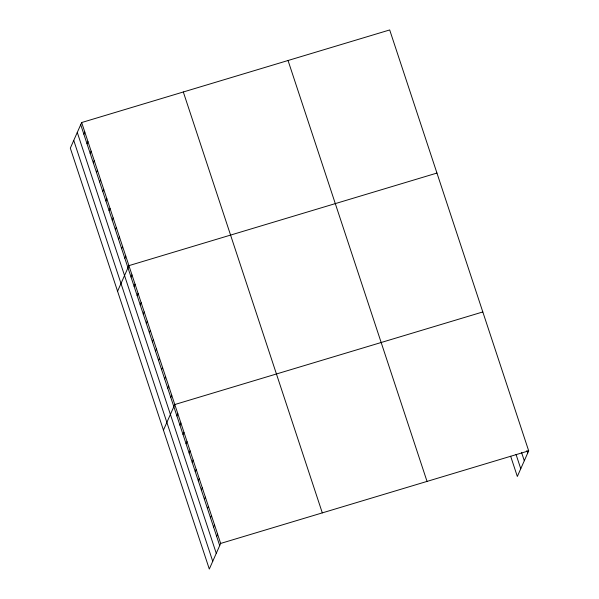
<?xml version="1.0" encoding="UTF-8"?>
<svg xmlns="http://www.w3.org/2000/svg" width="599" height="599" viewBox="0 0 599 599"><rect width="100%" height="100%" fill="white"/><g stroke="black" fill="none" stroke-linecap="round" stroke-linejoin="round"><path stroke-width="0.9" d="M81.666 122.533L70.315 148.148L209.306 569.05L220.657 543.435L81.666 122.533L389.694 29.95L528.685 450.852L517.334 476.467L510.662 456.266M83.86 134.221L84.818 132.072M87.012 143.767L87.971 141.611M90.164 153.307L91.115 151.15M93.317 162.846L94.268 160.697M96.461 172.385L97.42 170.236M99.614 181.924L100.572 179.775M102.766 191.47L103.717 189.314M105.918 201.009L106.869 198.853M109.063 210.548L110.021 208.392M112.215 220.088L113.174 217.939M115.367 229.627L116.318 227.478M118.52 239.166L119.471 237.017M121.664 248.712L122.623 246.556M124.817 258.251L125.775 256.095M117.569 291.256L128.92 265.642L436.956 173.059M131.024 277.052L131.982 274.896M134.086 286.307L135.037 284.158M137.141 295.569L138.092 293.42M140.196 304.831L141.154 302.675M143.258 314.086L144.209 311.937M146.313 323.348L147.272 321.199M149.376 332.61L150.327 330.453M152.431 341.872L153.381 339.715M155.485 351.126L156.444 348.977M158.548 360.388L159.499 358.239M161.603 369.65L162.554 367.494M164.665 378.905L165.616 376.756M167.72 388.167L168.671 386.018M170.775 397.429L171.733 395.273M163.437 430.149L174.788 404.535L482.816 311.952M176.892 415.946L177.843 413.797M179.947 425.208L180.905 423.051M183.009 434.47L183.96 432.313M186.064 443.724L187.023 441.575M189.127 452.986L190.078 450.837M192.182 462.248L193.133 460.092M195.237 471.503L196.195 469.354M198.299 480.765L199.25 478.616M201.354 490.027L202.305 487.871M204.409 499.289L205.367 497.133M207.471 508.544L208.422 506.395M210.526 517.806L211.484 515.657M213.588 527.068L214.539 524.911M216.643 536.322L217.594 534.173M220.657 543.435L528.685 450.852M526.895 450.478L527.734 453.001M521.519 452.327L524.297 460.743M516.038 454.416L520.763 468.725M288.044 60.499L427.035 481.401M183.316 91.976L322.307 512.879M80.715 124.682L219.698 545.584M77.278 132.424L216.269 553.326M73.744 140.406L212.735 561.308"/></g></svg>
